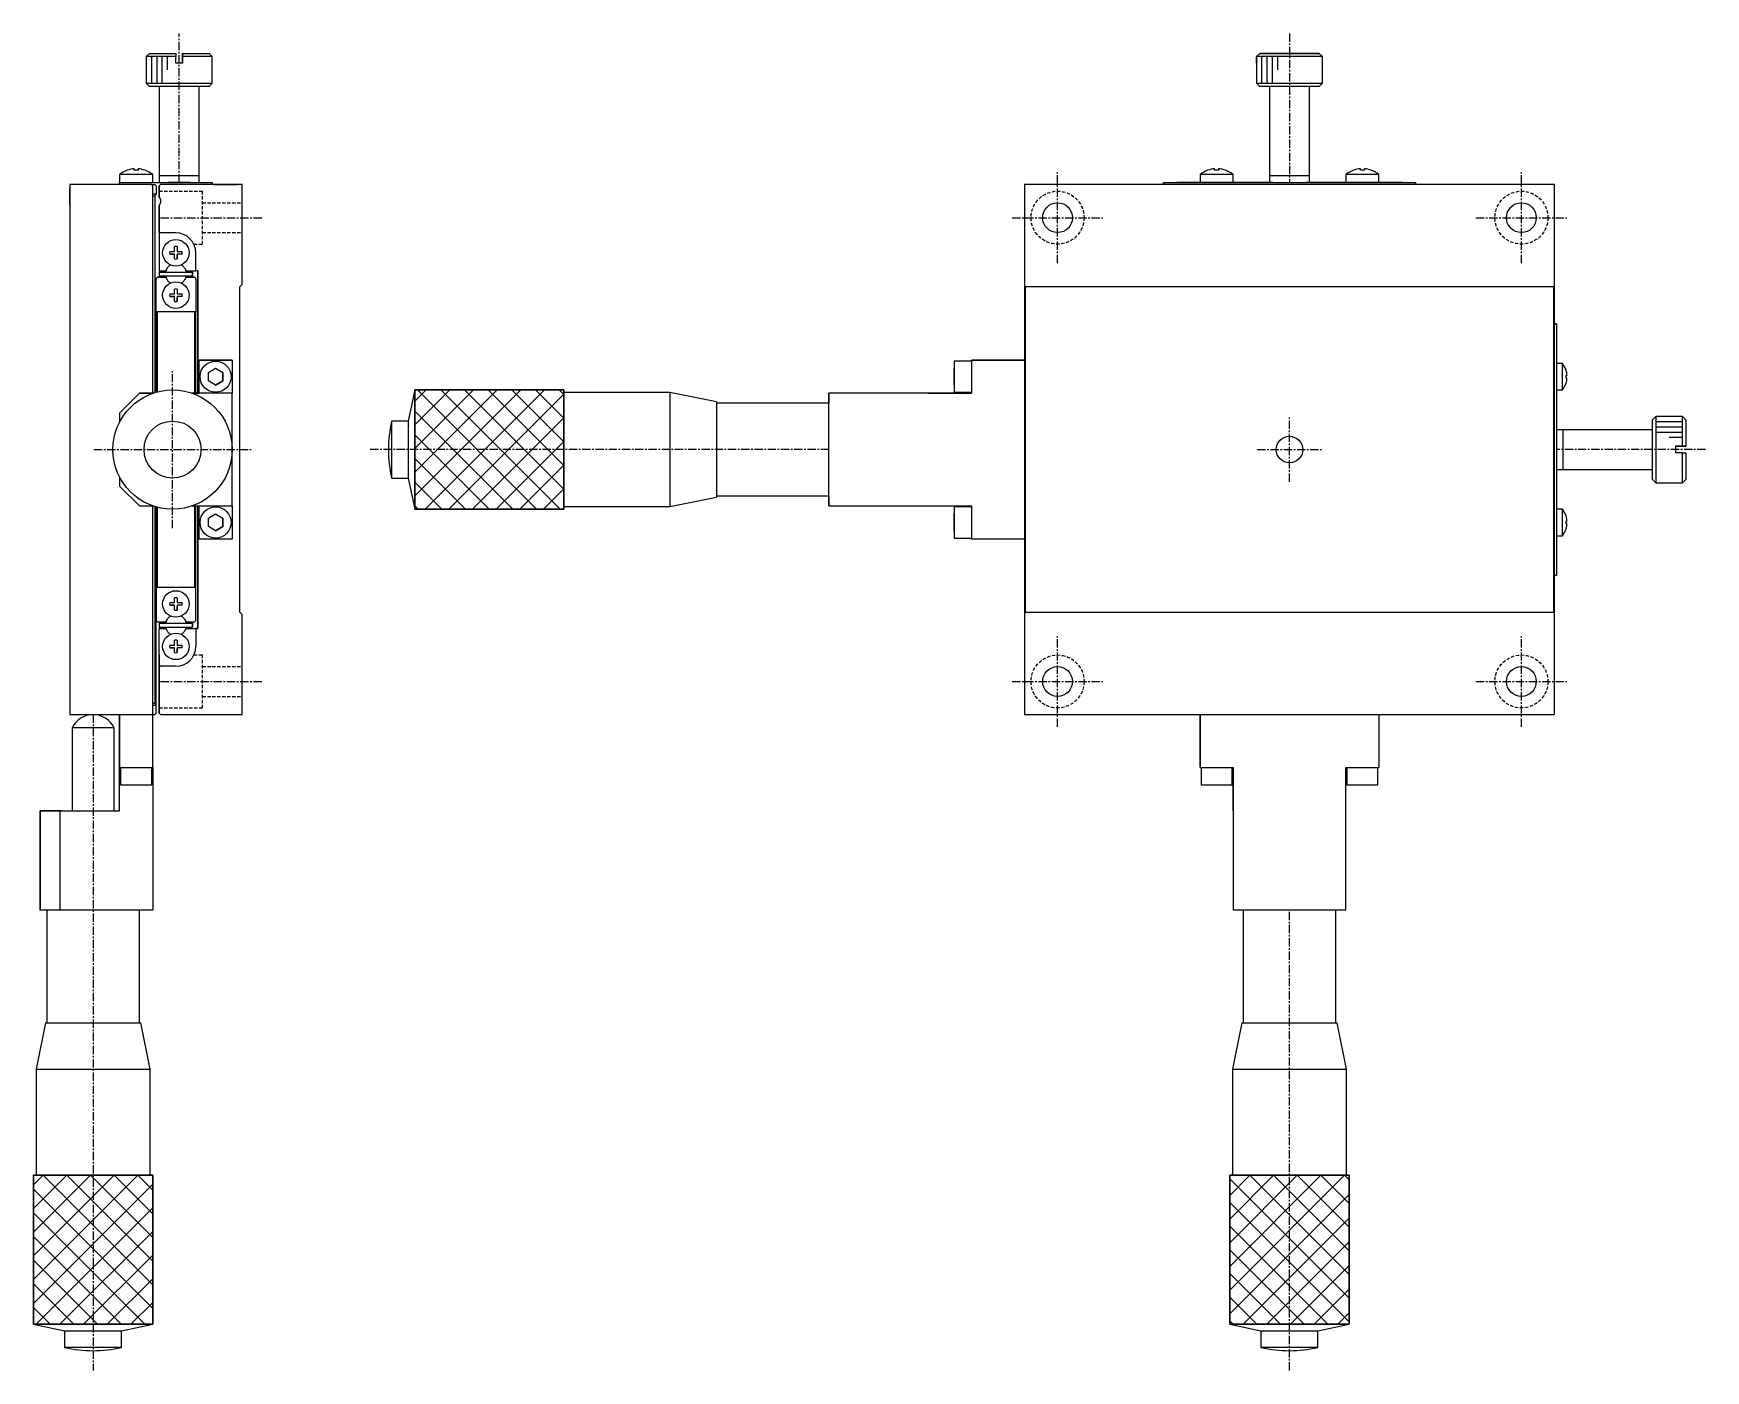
# Model space of a CAD drawing. Extents: x 377 to 904, y 5 to 355.
# Drawn here: x 651.9 to 904.3, y 92.8 to 294.6 of the extents above; entities that cross this region are included whole.
import ezdxf

# ---------------------------------------------------------------- set-up
doc = ezdxf.new("R2010")
doc.units = 0
doc.linetypes.add('CENTER', pattern=[2, 1.25, -0.25, 0.25, -0.25])
doc.linetypes.add('DASHED', pattern=[0.75, 0.5, -0.25])
doc.layers.get('0').update_dxf_attribs({"linetype": 'CONTINUOUS'})
doc.layers.add('CENTER', color=1, linetype='CENTER')

msp = doc.modelspace()

# ---------------------------------------------------------------- linework, layer by layer
at = {"color": 7, "linetype": 'CONTINUOUS'}
for p, q in [((669.4, 291.59), (668.9, 291.09)), ((668.9, 291.09), (668.9, 287.09)), ((673.4, 291.09), (668.9, 291.09)), ((669.4, 291.59), (673.4, 291.59)), ((673.4, 291.59), (673.4, 291.09)), ((673.4, 290.09), (673.4, 291.09)), ((674.4, 291.59), (678.4, 291.59)), ((674.4, 291.09), (674.4, 291.59)), ((674.4, 291.59), (674.4, 291.59)), ((674.4, 291.59), (674.4, 291.09)), ((674.4, 290.09), (674.4, 291.09)), ((674.4, 291.09), (674.4, 290.09)), ((678.9, 291.09), (674.4, 291.09)), ((678.9, 291.09), (678.4, 291.59)), ((678.9, 287.09), (678.9, 291.09)), ((836.49, 291.09), (836.99, 291.59)), ((846.44, 291.09), (836.49, 291.09)), ((836.49, 291.09), (836.49, 290.09)), ((836.49, 290.09), (836.49, 291.09)), ((845.94, 291.59), (836.99, 291.59)), ((836.99, 291.59), (845.94, 291.59)), ((845.94, 291.59), (846.44, 291.09)), ((846.44, 290.09), (846.44, 291.09)), ((674.4, 290.09), (673.4, 290.09)), ((836.47, 290.09), (836.47, 287.09)), ((836.49, 290.09), (836.47, 290.09)), ((836.49, 290.09), (836.47, 290.09)), ((846.47, 290.09), (846.44, 290.09)), ((846.47, 290.09), (846.44, 290.09)), ((846.47, 287.09), (846.47, 290.09)), ((668.9, 287.09), (669.4, 286.59)), ((668.9, 287.09), (673.9, 287.09)), ((673.9, 286.59), (669.4, 286.59)), ((670.9, 286.59), (669.4, 286.59)), ((670.9, 286.59), (670.9, 273.09)), ((673.9, 286.59), (670.9, 286.59)), ((676.9, 286.59), (670.9, 286.59)), ((673.9, 287.09), (678.9, 287.09)), ((676.9, 286.59), (673.9, 286.59)), ((678.4, 286.59), (673.9, 286.59)), ((676.9, 273.09), (676.9, 286.59)), ((678.4, 286.59), (676.9, 286.59)), ((678.4, 286.59), (678.9, 287.09)), ((836.47, 287.09), (836.97, 286.59)), ((836.47, 287.09), (846.47, 287.09)), ((845.97, 286.59), (836.97, 286.59)), ((838.47, 286.59), (838.47, 273.09)), ((844.47, 273.09), (844.47, 286.59)), ((845.97, 286.59), (846.47, 287.09)), ((664.9, 273.32), (664.9, 272.09)), ((667.4, 273.32), (664.9, 273.32)), ((666.08, 273.96), (666.05, 273.96)), ((666.08, 273.96), (666.05, 273.96)), ((667.1, 273.96), (667.1, 274.17)), ((667.7, 273.96), (667.1, 273.96)), ((669.9, 273.32), (667.4, 273.32)), ((667.7, 274.17), (667.7, 273.96)), ((668.75, 273.96), (668.72, 273.96)), ((668.75, 273.96), (668.72, 273.96)), ((669.9, 272.09), (669.9, 273.32)), ((670.9, 273.09), (670.9, 272.09)), ((676.9, 273.09), (670.9, 273.09)), ((676.9, 273.09), (670.9, 273.09)), ((676.9, 272.09), (676.9, 273.09)), ((827.97, 273.32), (827.97, 272.09)), ((832.97, 273.32), (827.97, 273.32)), ((829.15, 273.96), (829.12, 273.96)), ((829.15, 273.96), (829.12, 273.96)), ((830.17, 273.96), (830.17, 274.17)), ((830.77, 273.96), (830.17, 273.96)), ((830.77, 274.17), (830.77, 273.96)), ((831.82, 273.96), (831.78, 273.96)), ((831.82, 273.96), (831.78, 273.96)), ((832.97, 272.09), (832.97, 273.32)), ((838.47, 273.09), (838.47, 272.09)), ((841.47, 273.09), (838.47, 273.09)), ((841.47, 273.09), (838.47, 273.09)), ((844.47, 273.09), (841.47, 273.09)), ((844.47, 273.09), (841.47, 273.09)), ((844.47, 272.09), (844.47, 273.09)), ((849.97, 273.32), (849.97, 272.09)), ((854.97, 273.32), (849.97, 273.32)), ((851.15, 273.96), (851.12, 273.96)), ((851.15, 273.96), (851.12, 273.96)), ((852.17, 273.96), (852.17, 274.17)), ((852.77, 273.96), (852.17, 273.96)), ((852.77, 274.17), (852.77, 273.96)), ((853.82, 273.96), (853.78, 273.96)), ((853.82, 273.96), (853.78, 273.96)), ((854.97, 272.09), (854.97, 273.32)), ((669.7, 271.79), (657.4, 271.79)), ((657.4, 271.79), (657.4, 191.79)), ((657.4, 268.79), (657.4, 271.19)), ((664.9, 272.09), (664.9, 271.79)), ((664.9, 272.09), (666.9, 272.09)), ((664.9, 271.79), (664.9, 272.09)), ((666.9, 272.09), (676.9, 272.09)), ((669.65, 271.79), (669.7, 271.79)), ((669.65, 271.79), (669.7, 271.79)), ((669.9, 271.59), (669.7, 271.79)), ((669.7, 271.79), (670.2, 271.79)), ((669.9, 272.09), (670.9, 272.09)), ((669.9, 271.49), (669.9, 271.59)), ((669.9, 240.29), (669.9, 271.49)), ((669.9, 270.39), (670.4, 270.39)), ((669.9, 270.39), (670.4, 270.39)), ((669.9, 270.09), (670.2, 270.09)), ((670.4, 271.59), (670.2, 271.79)), ((670.4, 270.29), (670.2, 270.09)), ((670.2, 270.09), (670.2, 240.38)), ((670.4, 271.59), (670.4, 270.39)), ((670.4, 270.29), (670.4, 270.39)), ((670.9, 271.59), (671.1, 271.79)), ((671.1, 271.79), (670.9, 271.59)), ((670.9, 271.49), (670.9, 271.59)), ((670.9, 271.59), (670.9, 271.49)), ((670.9, 269.96), (670.9, 271.49)), ((670.9, 271.49), (670.9, 269.96)), ((670.9, 270.79), (670.9, 269.96)), ((670.9, 270.79), (670.9, 269.96)), ((670.9, 270.79), (670.9, 269.96)), ((670.9, 270.79), (670.9, 269.96)), ((683.4, 271.79), (671.1, 271.79)), ((675.55, 272.09), (672.25, 272.09)), ((676.9, 272.09), (678.9, 272.09)), ((676.9, 272.09), (678.9, 272.09)), ((678.9, 272.09), (678.9, 271.79)), ((679.2, 271.79), (682.8, 271.79)), ((683.4, 256.69), (683.4, 271.79)), ((881.47, 271.79), (801.47, 271.79)), ((801.47, 271.79), (801.47, 191.79)), ((822.47, 272.09), (822.47, 271.79)), ((822.47, 272.09), (824.47, 272.09)), ((822.47, 272.09), (824.47, 272.09)), ((822.47, 271.79), (822.47, 272.09)), ((824.47, 272.09), (858.47, 272.09)), ((827.97, 272.09), (824.47, 272.09)), ((827.62, 272.09), (825.97, 272.09)), ((827.62, 272.09), (825.97, 272.09)), ((827.62, 272.09), (838.47, 272.09)), ((838.96, 272.09), (827.62, 272.09)), ((838.47, 272.09), (832.97, 272.09)), ((855.32, 272.09), (843.97, 272.09)), ((849.97, 272.09), (844.47, 272.09)), ((844.47, 272.09), (855.32, 272.09)), ((858.47, 272.09), (854.97, 272.09)), ((856.97, 272.09), (855.32, 272.09)), ((856.97, 272.09), (855.32, 272.09)), ((858.47, 272.09), (860.47, 272.09)), ((858.47, 272.09), (860.47, 272.09)), ((860.47, 272.09), (860.47, 271.79)), ((881.47, 191.79), (881.47, 271.79)), ((671.1, 269.61), (670.9, 269.96)), ((670.9, 268.63), (671.1, 268.98)), ((670.9, 268.63), (670.9, 264.49)), ((670.9, 268.63), (670.9, 264.49)), ((670.9, 268.63), (670.9, 264.49)), ((670.9, 268.63), (670.9, 264.49)), ((670.9, 264.49), (670.9, 268.63)), ((670.9, 268.63), (670.9, 264.49)), ((670.9, 264.49), (670.9, 262.79)), ((670.9, 264.49), (670.9, 262.79)), ((670.9, 264.49), (670.9, 258.79)), ((670.9, 264.49), (670.9, 262.79)), ((670.9, 264.49), (670.9, 262.79)), ((670.9, 264.49), (670.9, 258.79)), ((671.1, 264.49), (670.9, 264.49)), ((673.4, 264.49), (671.1, 264.49)), ((672.47, 261.69), (673.2, 261.69)), ((672.47, 261.29), (673.01, 261.29)), ((673.2, 261.29), (672.47, 261.29)), ((673.2, 261.69), (673.2, 262.42)), ((673.2, 260.57), (673.2, 261.29)), ((673.6, 262.42), (673.6, 261.88)), ((673.6, 262.42), (673.6, 261.69)), ((673.6, 261.69), (674.33, 261.69)), ((673.6, 261.29), (673.6, 260.57)), ((674.33, 261.29), (673.6, 261.29)), ((673.6, 260.57), (673.6, 261.11)), ((674.33, 261.29), (673.79, 261.29)), ((676.4, 258.79), (676.4, 261.49)), ((676.4, 258.79), (676.4, 261.49)), ((670.6, 257.79), (670.4, 257.59)), ((670.4, 257.59), (670.6, 257.79)), ((670.4, 257.59), (670.4, 257.49)), ((670.4, 252.59), (670.4, 257.49)), ((670.6, 257.79), (671.86, 257.79)), ((671.86, 257.79), (670.6, 257.79)), ((670.9, 258.79), (671.86, 258.79)), ((670.9, 258.59), (675.9, 258.59)), ((670.9, 258.59), (671.84, 258.59)), ((670.9, 258.59), (670.9, 257.99)), ((670.9, 257.99), (675.9, 257.99)), ((671.75, 258.59), (671.84, 258.59)), ((671.75, 258.59), (671.84, 258.59)), ((671.75, 258.59), (671.84, 258.59)), ((671.75, 258.59), (671.84, 258.59)), ((671.75, 258.59), (671.84, 258.59)), ((671.75, 258.59), (671.84, 258.59)), ((671.75, 258.59), (671.84, 258.59)), ((671.75, 258.59), (671.84, 258.59)), ((671.75, 258.59), (671.84, 258.59)), ((671.75, 258.59), (671.84, 258.59)), ((671.75, 258.59), (671.84, 258.59)), ((671.75, 258.59), (671.84, 258.59)), ((671.75, 258.59), (671.84, 258.59)), ((671.75, 258.59), (671.84, 258.59)), ((671.75, 258.59), (671.84, 258.59)), ((671.75, 258.59), (671.84, 258.59)), ((671.75, 258.59), (671.84, 258.59)), ((671.75, 258.59), (671.84, 258.59)), ((671.75, 258.59), (671.84, 258.59)), ((671.75, 258.59), (671.84, 258.59)), ((671.75, 258.59), (671.84, 258.59)), ((671.75, 258.59), (671.84, 258.59)), ((671.75, 258.59), (671.84, 258.59)), ((671.75, 258.59), (673.4, 258.59)), ((671.86, 258.79), (672.03, 259.09)), ((672.03, 257.5), (671.86, 257.79)), ((673.4, 258.59), (675.05, 258.59)), ((674.78, 259.09), (674.95, 258.79)), ((674.78, 259.09), (674.95, 258.79)), ((674.78, 257.5), (674.95, 257.79)), ((674.95, 257.79), (674.78, 257.5)), ((674.95, 258.79), (676.4, 258.79)), ((674.95, 257.79), (676.2, 257.79)), ((676.2, 257.79), (674.95, 257.79)), ((674.96, 258.59), (675.05, 258.59)), ((674.96, 258.59), (675.05, 258.59)), ((674.96, 258.59), (675.05, 258.59)), ((674.96, 258.59), (675.05, 258.59)), ((674.96, 258.59), (675.05, 258.59)), ((674.96, 258.59), (675.05, 258.59)), ((674.96, 258.59), (675.05, 258.59)), ((674.96, 258.59), (675.05, 258.59)), ((674.96, 258.59), (675.05, 258.59)), ((674.96, 258.59), (675.05, 258.59)), ((674.96, 258.59), (675.05, 258.59)), ((674.96, 258.59), (675.05, 258.59)), ((674.96, 258.59), (675.05, 258.59)), ((674.96, 258.59), (675.05, 258.59)), ((674.96, 258.59), (675.05, 258.59)), ((674.96, 258.59), (675.05, 258.59)), ((674.96, 258.59), (675.9, 258.59)), ((674.96, 258.59), (675.05, 258.59)), ((674.96, 258.59), (675.05, 258.59)), ((674.96, 258.59), (675.05, 258.59)), ((674.96, 258.59), (675.05, 258.59)), ((674.96, 258.59), (675.05, 258.59)), ((674.96, 258.59), (675.05, 258.59)), ((674.96, 258.59), (675.05, 258.59)), ((674.96, 258.59), (675.05, 258.59)), ((674.96, 258.59), (675.05, 258.59)), ((674.96, 258.59), (675.05, 258.59)), ((674.96, 258.59), (675.05, 258.59)), ((674.96, 258.59), (675.05, 258.59)), ((674.96, 258.59), (675.05, 258.59)), ((674.96, 258.59), (675.05, 258.59)), ((674.96, 258.59), (675.05, 258.59)), ((675.9, 257.99), (675.9, 258.59)), ((675.9, 258.59), (675.9, 257.99)), ((676.4, 257.59), (676.2, 257.79)), ((676.7, 258.79), (676.4, 258.79)), ((676.4, 257.49), (676.4, 257.59)), ((676.4, 257.49), (676.4, 252.59)), ((676.7, 258.79), (676.7, 240.29)), ((676.7, 240.29), (676.7, 258.79)), ((672.47, 255.29), (673.2, 255.29)), ((672.47, 254.89), (673.01, 254.89)), ((673.2, 254.89), (672.47, 254.89)), ((673.2, 255.29), (673.2, 256.02)), ((673.2, 254.17), (673.2, 254.89)), ((673.6, 256.02), (673.6, 255.48)), ((673.6, 256.02), (673.6, 255.29)), ((673.6, 255.29), (674.33, 255.29)), ((673.6, 254.89), (673.6, 254.17)), ((674.33, 254.89), (673.6, 254.89)), ((674.33, 254.89), (673.79, 254.89)), ((683.05, 256.34), (683.4, 256.69)), ((683.05, 207.24), (683.05, 256.34)), ((881.32, 256.34), (801.62, 256.34)), ((801.62, 207.24), (801.62, 256.34)), ((881.32, 256.34), (881.32, 207.24)), ((676.4, 252.59), (670.4, 252.59)), ((670.4, 252.59), (670.6, 252.59)), ((670.4, 252.59), (670.4, 240.44)), ((676.2, 252.59), (670.6, 252.59)), ((670.6, 240.5), (670.6, 252.59)), ((673.6, 254.17), (673.6, 254.71)), ((676.2, 252.59), (676.2, 240.29)), ((676.2, 252.59), (676.4, 252.59)), ((676.4, 240.29), (676.4, 252.59)), ((676.7, 250.79), (676.7, 244.79)), ((676.7, 250.79), (676.7, 244.79)), ((676.7, 250.79), (676.7, 244.79)), ((676.7, 250.79), (676.7, 244.79)), ((881.77, 250.79), (881.47, 250.79)), ((881.47, 250.79), (881.77, 250.79)), ((881.77, 250.79), (881.77, 248.79)), ((881.77, 248.79), (881.77, 214.79)), ((676.9, 245.29), (681.9, 245.29)), ((681.9, 245.29), (676.9, 245.29)), ((676.9, 240.29), (676.9, 245.29)), ((676.9, 240.29), (676.9, 245.29)), ((681.9, 245.29), (681.9, 240.29)), ((793.47, 245.14), (790.87, 245.14)), ((790.87, 245.14), (790.87, 240.44)), ((790.87, 245.14), (790.87, 242.79)), ((801.47, 245.29), (793.47, 245.29)), ((793.47, 245.14), (793.47, 245.29)), ((793.47, 245.29), (801.47, 245.29)), ((793.47, 245.29), (793.47, 240.29)), ((882.66, 244.79), (881.77, 244.79)), ((882.66, 240.79), (882.66, 244.79)), ((678.3, 243.43), (679.4, 244.07)), ((678.3, 242.16), (678.3, 243.43)), ((679.4, 244.07), (680.5, 243.43)), ((680.5, 242.16), (680.5, 243.43)), ((680.5, 243.43), (680.5, 242.16)), ((790.87, 243.43), (790.87, 244.07)), ((790.87, 244.07), (790.87, 243.43)), ((790.87, 242.16), (790.87, 243.43)), ((790.87, 243.43), (790.87, 242.16)), ((790.87, 242.79), (790.87, 240.44)), ((883.22, 243.72), (883.22, 243.74)), ((883.22, 243.72), (883.22, 243.74)), ((883.22, 242.59), (883.22, 242.99)), ((883.22, 242.99), (883.35, 242.99)), ((883.35, 242.59), (883.22, 242.59)), ((667.9, 240.29), (664.9, 237.29)), ((664.9, 237.29), (667.9, 240.29)), ((667.9, 240.29), (669.94, 240.29)), ((669.94, 240.29), (667.9, 240.29)), ((675.86, 240.29), (676.9, 240.29)), ((681.9, 240.29), (675.86, 240.29)), ((681.9, 240.29), (676.9, 240.29)), ((679.4, 241.52), (678.3, 242.16)), ((679.4, 241.52), (680.5, 242.16)), ((680.5, 242.16), (679.4, 241.52)), ((681.9, 231.79), (681.9, 240.29)), ((709.47, 240.79), (708.47, 236.09)), ((709.47, 240.79), (731.97, 240.79)), ((709.47, 222.79), (709.47, 240.79)), ((731.97, 240.79), (731.97, 222.79)), ((747.97, 240.39), (731.97, 240.39)), ((754.97, 238.99), (747.97, 240.39)), ((747.97, 240.39), (747.97, 231.79)), ((786.97, 240.29), (771.97, 240.29)), ((771.97, 240.29), (771.97, 238.79)), ((771.97, 223.29), (771.97, 240.29)), ((793.47, 240.29), (771.97, 240.29)), ((786.97, 240.29), (793.47, 240.29)), ((790.87, 241.52), (790.87, 242.16)), ((790.87, 242.16), (790.87, 241.52)), ((790.87, 240.44), (793.47, 240.44)), ((793.47, 240.29), (793.47, 240.44)), ((881.77, 240.79), (882.66, 240.79)), ((883.22, 241.84), (883.22, 241.87)), ((883.22, 241.84), (883.22, 241.87)), ((664.9, 237.29), (664.9, 235.92)), ((664.9, 237.29), (664.9, 235.92)), ((754.97, 238.99), (754.97, 231.79)), ((771.97, 238.79), (754.97, 238.79)), ((708.47, 236.09), (705.97, 236.09)), ((705.97, 231.79), (705.97, 236.09)), ((708.47, 236.09), (708.47, 227.49)), ((882.77, 234.79), (881.77, 234.79)), ((896.27, 234.79), (882.77, 234.79)), ((882.77, 228.79), (882.77, 234.79)), ((882.77, 228.79), (882.77, 234.79)), ((896.77, 236.79), (896.27, 236.29)), ((896.27, 231.79), (896.27, 236.29)), ((896.27, 234.79), (896.27, 236.29)), ((896.27, 231.79), (896.27, 234.79)), ((896.27, 228.79), (896.27, 234.79)), ((900.77, 236.79), (896.77, 236.79)), ((896.77, 236.79), (896.77, 231.79)), ((901.27, 236.29), (900.77, 236.79)), ((900.77, 232.29), (900.77, 236.79)), ((901.27, 236.29), (901.27, 232.29)), ((899.77, 231.29), (899.77, 232.29)), ((899.77, 232.29), (900.77, 232.29)), ((900.77, 232.29), (899.77, 232.29)), ((900.77, 232.29), (901.27, 232.29)), ((901.27, 232.29), (900.77, 232.29)), ((681.9, 223.29), (681.9, 231.79)), ((705.97, 227.49), (705.97, 231.79)), ((747.97, 231.79), (747.97, 223.19)), ((754.97, 231.79), (754.97, 224.59)), ((896.27, 228.79), (896.27, 231.79)), ((896.27, 227.29), (896.27, 231.79)), ((896.77, 231.79), (896.77, 226.79)), ((900.77, 231.29), (899.77, 231.29)), ((900.77, 231.29), (901.27, 231.29)), ((900.77, 226.79), (900.77, 231.29)), ((901.27, 231.29), (901.27, 227.29)), ((664.9, 227.67), (664.9, 226.29)), ((664.9, 227.67), (664.9, 226.29)), ((705.97, 227.49), (708.47, 227.49)), ((708.47, 227.49), (709.47, 222.79)), ((881.77, 228.79), (882.77, 228.79)), ((882.77, 228.79), (896.27, 228.79)), ((896.27, 227.29), (896.27, 228.79)), ((896.27, 227.29), (896.77, 226.79)), ((900.77, 226.79), (901.27, 227.29)), ((667.9, 223.29), (664.9, 226.29)), ((664.9, 226.29), (667.9, 223.29)), ((754.97, 224.79), (771.97, 224.79)), ((771.97, 224.79), (771.97, 223.29)), ((896.77, 226.79), (900.77, 226.79)), ((667.9, 223.29), (669.94, 223.29)), ((669.9, 191.79), (669.9, 223.29)), ((670.2, 223.21), (670.2, 193.49)), ((670.4, 223.15), (670.4, 210.99)), ((670.6, 210.99), (670.6, 223.09)), ((675.86, 223.29), (681.9, 223.29)), ((676.2, 223.29), (676.2, 210.99)), ((676.4, 210.99), (676.4, 223.29)), ((676.7, 223.29), (676.7, 204.79)), ((676.7, 204.79), (676.7, 223.29)), ((676.9, 218.29), (676.9, 223.29)), ((676.9, 218.29), (676.9, 223.29)), ((681.9, 223.29), (681.9, 218.29)), ((731.97, 222.79), (709.47, 222.79)), ((731.97, 223.19), (747.97, 223.19)), ((747.97, 223.19), (754.97, 224.59)), ((771.97, 223.29), (793.47, 223.29)), ((793.47, 223.14), (790.87, 223.14)), ((790.87, 223.14), (790.87, 220.79)), ((790.87, 223.14), (790.87, 218.44)), ((793.47, 223.14), (793.47, 223.29)), ((793.47, 223.29), (793.47, 218.29)), ((882.66, 222.79), (881.77, 222.79)), ((882.66, 218.79), (882.66, 222.79)), ((678.3, 221.43), (679.4, 222.07)), ((678.3, 220.16), (678.3, 221.43)), ((679.4, 219.52), (678.3, 220.16)), ((679.4, 222.07), (680.5, 221.43)), ((679.4, 219.52), (680.5, 220.16)), ((680.5, 220.16), (679.4, 219.52)), ((680.5, 220.16), (680.5, 221.43)), ((680.5, 221.43), (680.5, 220.16)), ((790.87, 221.43), (790.87, 222.07)), ((790.87, 222.07), (790.87, 221.43)), ((790.87, 220.16), (790.87, 221.43)), ((790.87, 221.43), (790.87, 220.16)), ((790.87, 220.79), (790.87, 218.44)), ((790.87, 219.52), (790.87, 220.16)), ((790.87, 220.16), (790.87, 219.52)), ((883.22, 221.72), (883.22, 221.74)), ((883.22, 221.72), (883.22, 221.74)), ((883.22, 220.59), (883.22, 220.99)), ((883.22, 220.99), (883.35, 220.99)), ((883.35, 220.59), (883.22, 220.59)), ((883.22, 219.84), (883.22, 219.87)), ((883.22, 219.84), (883.22, 219.87)), ((676.7, 218.79), (676.7, 212.79)), ((676.7, 218.79), (676.7, 212.79)), ((676.7, 218.79), (676.7, 212.79)), ((676.7, 218.79), (676.7, 212.79)), ((681.9, 218.29), (676.9, 218.29)), ((790.87, 218.44), (793.47, 218.44)), ((793.47, 218.29), (793.47, 218.44)), ((801.47, 218.29), (793.47, 218.29)), ((881.77, 218.79), (882.66, 218.79)), ((881.77, 214.79), (881.77, 212.79)), ((881.77, 212.79), (881.47, 212.79)), ((670.4, 210.99), (670.4, 206.09)), ((670.6, 210.99), (670.4, 210.99)), ((670.4, 193.29), (670.4, 210.99)), ((676.2, 210.99), (670.6, 210.99)), ((676.4, 210.99), (676.2, 210.99)), ((676.4, 206.09), (676.4, 210.99)), ((672.47, 208.69), (673.2, 208.69)), ((672.47, 208.29), (673.01, 208.29)), ((673.2, 208.29), (672.47, 208.29)), ((673.2, 208.69), (673.2, 209.42)), ((673.2, 207.57), (673.2, 208.29)), ((673.6, 209.42), (673.6, 208.88)), ((673.6, 209.42), (673.6, 208.69)), ((673.6, 208.69), (674.33, 208.69)), ((673.6, 208.29), (673.6, 207.57)), ((674.33, 208.29), (673.6, 208.29)), ((673.6, 207.57), (673.6, 208.11)), ((674.33, 208.29), (673.79, 208.29)), ((683.4, 206.89), (683.05, 207.24)), ((801.62, 207.24), (881.32, 207.24)), ((670.4, 206.09), (670.4, 205.99)), ((670.6, 205.79), (670.4, 205.99)), ((670.6, 205.79), (670.4, 205.99)), ((670.6, 205.79), (671.86, 205.79)), ((670.9, 205.59), (670.9, 204.99)), ((670.9, 205.59), (675.9, 205.59)), ((670.9, 205.59), (671.84, 205.59)), ((670.9, 204.99), (675.9, 204.99)), ((670.9, 204.79), (671.86, 204.79)), ((670.9, 204.79), (671.86, 204.79)), ((670.9, 199.09), (670.9, 204.79)), ((670.9, 199.09), (670.9, 204.79)), ((671.75, 205.59), (671.84, 205.59)), ((671.75, 205.59), (671.84, 205.59)), ((671.75, 205.59), (671.84, 205.59)), ((671.75, 205.59), (671.84, 205.59)), ((671.75, 205.59), (671.84, 205.59)), ((671.75, 205.59), (671.84, 205.59)), ((671.75, 205.59), (671.84, 205.59)), ((671.75, 205.59), (671.84, 205.59)), ((671.75, 205.59), (671.84, 205.59)), ((671.75, 205.59), (671.84, 205.59)), ((671.75, 205.59), (671.84, 205.59)), ((671.75, 205.59), (673.4, 205.59)), ((671.86, 205.79), (672.03, 206.09)), ((671.86, 204.79), (672.03, 204.5)), ((673.4, 205.59), (675.05, 205.59)), ((674.95, 205.79), (674.78, 206.09)), ((674.78, 206.09), (674.95, 205.79)), ((674.78, 204.5), (674.95, 204.79)), ((674.78, 204.5), (674.95, 204.79)), ((674.95, 205.79), (676.2, 205.79)), ((674.95, 204.79), (676.4, 204.79)), ((674.95, 204.79), (676.4, 204.79)), ((674.96, 205.59), (675.05, 205.59)), ((674.96, 205.59), (675.05, 205.59)), ((674.96, 205.59), (675.05, 205.59)), ((674.96, 205.59), (675.05, 205.59)), ((674.96, 205.59), (675.05, 205.59)), ((674.96, 205.59), (675.05, 205.59)), ((674.96, 205.59), (675.05, 205.59)), ((674.96, 205.59), (675.05, 205.59)), ((674.96, 205.59), (675.05, 205.59)), ((674.96, 205.59), (675.05, 205.59)), ((674.96, 205.59), (675.05, 205.59)), ((674.96, 205.59), (675.05, 205.59)), ((674.96, 205.59), (675.05, 205.59)), ((674.96, 205.59), (675.05, 205.59)), ((674.96, 205.59), (675.05, 205.59)), ((674.96, 205.59), (675.05, 205.59)), ((674.96, 205.59), (675.9, 205.59)), ((674.96, 205.59), (675.05, 205.59)), ((674.96, 205.59), (675.05, 205.59)), ((674.96, 205.59), (675.05, 205.59)), ((674.96, 205.59), (675.05, 205.59)), ((674.96, 205.59), (675.05, 205.59)), ((674.96, 205.59), (675.05, 205.59)), ((674.96, 205.59), (675.05, 205.59)), ((674.96, 205.59), (675.05, 205.59)), ((674.96, 205.59), (675.05, 205.59)), ((674.96, 205.59), (675.05, 205.59)), ((674.96, 205.59), (675.05, 205.59)), ((674.96, 205.59), (675.05, 205.59)), ((674.96, 205.59), (675.05, 205.59)), ((674.96, 205.59), (675.05, 205.59)), ((674.96, 205.59), (675.05, 205.59)), ((675.9, 204.99), (675.9, 205.59)), ((675.9, 205.59), (675.9, 204.99)), ((676.4, 205.99), (676.2, 205.79)), ((676.4, 205.99), (676.4, 206.09)), ((676.4, 204.79), (676.4, 202.09)), ((676.7, 204.79), (676.4, 204.79)), ((676.4, 204.79), (676.7, 204.79)), ((676.4, 204.79), (676.4, 202.09)), ((683.4, 191.79), (683.4, 206.89)), ((672.47, 202.29), (673.2, 202.29)), ((672.47, 201.89), (673.01, 201.89)), ((673.2, 201.89), (672.47, 201.89)), ((673.2, 202.29), (673.2, 203.02)), ((673.2, 201.17), (673.2, 201.89)), ((673.6, 203.02), (673.6, 202.48)), ((673.6, 203.02), (673.6, 202.29)), ((673.6, 202.29), (674.33, 202.29)), ((673.6, 201.89), (673.6, 201.17)), ((674.33, 201.89), (673.6, 201.89)), ((674.33, 201.89), (673.79, 201.89)), ((670.9, 200.79), (670.9, 192.79)), ((670.9, 200.79), (670.9, 192.79)), ((670.9, 200.79), (670.9, 192.79)), ((670.9, 200.79), (670.9, 192.79)), ((673.6, 201.17), (673.6, 201.71)), ((670.9, 192.09), (670.9, 199.09)), ((673.4, 199.09), (670.9, 199.09)), ((670.9, 199.09), (671.1, 199.09)), ((670.9, 199.09), (670.9, 192.09)), ((673.4, 199.09), (671.1, 199.09)), ((670.2, 193.49), (669.9, 193.49)), ((670.4, 193.19), (669.9, 193.19)), ((670.2, 193.49), (670.4, 193.29)), ((670.2, 191.79), (670.4, 191.99)), ((670.4, 193.19), (670.4, 193.29)), ((670.4, 191.99), (670.4, 193.19)), ((670.9, 191.99), (670.9, 192.09)), ((670.9, 192.09), (670.9, 191.99)), ((671.1, 191.79), (670.9, 191.99)), ((670.9, 191.99), (671.1, 191.79)), ((657.4, 191.79), (670.2, 191.79)), ((657.73, 189.79), (657.73, 177.29)), ((664.08, 189.79), (657.73, 189.79)), ((664.08, 177.29), (664.08, 189.79)), ((664.9, 183.79), (664.9, 191.79)), ((664.9, 191.79), (664.9, 183.79)), ((669.7, 191.79), (670.2, 191.79)), ((669.9, 183.79), (669.9, 191.79)), ((671.1, 191.79), (683.4, 191.79)), ((801.47, 191.79), (881.47, 191.79)), ((827.97, 191.79), (827.97, 183.79)), ((827.97, 183.79), (827.97, 191.79)), ((854.97, 191.79), (854.97, 183.79)), ((664.9, 177.29), (664.9, 183.79)), ((664.9, 177.29), (664.9, 183.79)), ((664.9, 183.79), (669.9, 183.79)), ((665.05, 183.79), (665.05, 181.19)), ((669.75, 181.19), (669.75, 183.79)), ((669.9, 183.79), (669.9, 162.29)), ((827.97, 183.79), (832.97, 183.79)), ((828.12, 183.79), (828.12, 181.19)), ((832.82, 181.19), (832.82, 183.79)), ((832.97, 177.29), (832.97, 183.79)), ((832.97, 183.79), (832.97, 162.29)), ((849.97, 162.29), (849.97, 183.79)), ((849.97, 183.79), (854.97, 183.79)), ((850.12, 183.79), (850.12, 181.19)), ((854.82, 181.19), (854.82, 183.79)), ((665.05, 181.19), (667.4, 181.19)), ((667.4, 181.19), (669.75, 181.19)), ((828.12, 181.19), (832.82, 181.19)), ((850.12, 181.19), (854.82, 181.19)), ((652.9, 177.29), (652.9, 162.29)), ((652.9, 162.29), (652.9, 177.29)), ((655.9, 177.29), (652.9, 177.29)), ((652.9, 177.29), (655.9, 177.29)), ((654.4, 177.29), (664.9, 177.29)), ((654.4, 177.29), (656.16, 177.29)), ((656.15, 177.29), (655.9, 177.29)), ((655.9, 177.29), (664.9, 177.29)), ((655.9, 177.29), (655.9, 162.29)), ((832.97, 177.29), (832.97, 162.29)), ((655.9, 162.29), (652.9, 162.29)), ((653.9, 162.29), (653.9, 145.29)), ((669.9, 162.29), (655.9, 162.29)), ((667.9, 145.29), (667.9, 162.29)), ((849.97, 162.29), (832.97, 162.29)), ((834.47, 162.29), (834.47, 145.29)), ((848.47, 145.29), (848.47, 162.29)), ((653.7, 145.29), (652.3, 138.29)), ((653.7, 145.29), (653.9, 145.29)), ((653.7, 145.29), (668.1, 145.29)), ((653.9, 145.29), (667.9, 145.29)), ((667.9, 145.29), (668.1, 145.29)), ((669.5, 138.29), (668.1, 145.29)), ((834.27, 145.29), (832.87, 138.29)), ((834.27, 145.29), (834.47, 145.29)), ((834.27, 145.29), (841.42, 145.29)), ((834.47, 145.29), (841.42, 145.29)), ((841.42, 145.29), (848.47, 145.29)), ((841.42, 145.29), (848.67, 145.29)), ((848.47, 145.29), (848.67, 145.29)), ((850.07, 138.29), (848.67, 145.29)), ((652.3, 138.29), (652.3, 122.29)), ((652.3, 138.29), (669.5, 138.29)), ((669.5, 122.29), (669.5, 138.29)), ((832.87, 138.29), (832.87, 122.29)), ((832.87, 138.29), (841.41, 138.29)), ((841.41, 138.29), (850.07, 138.29)), ((850.07, 122.29), (850.07, 138.29)), ((652.3, 122.29), (651.9, 122.29)), ((651.9, 122.29), (669.9, 122.29)), ((651.9, 99.79), (651.9, 122.29)), ((652.3, 122.29), (669.5, 122.29)), ((669.9, 122.29), (669.5, 122.29)), ((669.9, 122.29), (669.9, 99.79)), ((832.87, 122.29), (832.47, 122.29)), ((850.47, 122.29), (832.47, 122.29)), ((832.47, 122.29), (850.47, 122.29)), ((832.47, 99.79), (832.47, 122.29)), ((841.41, 122.29), (850.07, 122.29)), ((850.47, 122.29), (850.07, 122.29)), ((850.47, 122.29), (850.47, 99.79)), ((651.9, 99.79), (656.6, 98.79)), ((669.9, 99.79), (651.9, 99.79)), ((656.6, 98.79), (656.6, 96.29)), ((656.6, 98.79), (665.2, 98.79)), ((665.2, 98.79), (669.9, 99.79)), ((665.2, 96.29), (665.2, 98.79)), ((832.47, 99.79), (837.17, 98.79)), ((850.47, 99.79), (832.47, 99.79)), ((837.17, 98.79), (837.17, 96.29)), ((837.17, 98.79), (845.77, 98.79)), ((845.77, 98.79), (850.47, 99.79)), ((845.77, 96.29), (845.77, 98.79)), ((665.2, 96.29), (656.6, 96.29)), ((841.44, 96.29), (837.17, 96.29)), ((845.77, 96.29), (841.44, 96.29))]:
    msp.add_line(p, q, dxfattribs=at)
at = {"color": 3, "linetype": 'CONTINUOUS'}
for p, q in [((669.7, 291.09), (669.7, 287.09)), ((670.5, 291.09), (670.5, 287.09)), ((671.3, 291.09), (671.3, 287.09)), ((672.1, 291.09), (672.1, 289.09)), ((837.27, 291.09), (837.27, 287.09)), ((838.07, 291.09), (838.07, 287.09)), ((838.87, 291.09), (838.87, 287.09)), ((839.67, 291.09), (839.67, 289.09)), ((731.97, 240.79), (709.47, 240.79)), ((709.47, 240.79), (709.47, 222.79)), ((709.47, 239.08), (711.18, 240.79)), ((709.47, 235.51), (714.75, 240.79)), ((709.47, 231.94), (718.32, 240.79)), ((709.47, 228.37), (721.89, 240.79)), ((709.47, 224.79), (725.47, 240.79)), ((709.84, 240.79), (727.84, 222.79)), ((711.04, 222.79), (729.04, 240.79)), ((713.41, 240.79), (731.41, 222.79)), ((714.61, 222.79), (731.97, 240.15)), ((716.98, 240.79), (731.97, 225.81)), ((720.55, 240.79), (731.97, 229.38)), ((724.12, 240.79), (731.97, 232.95)), ((727.69, 240.79), (731.97, 236.52)), ((731.27, 240.79), (731.97, 240.09)), ((731.97, 222.79), (731.97, 240.79)), ((709.47, 237.59), (724.27, 222.79)), ((718.18, 222.79), (731.97, 236.58)), ((900.77, 235.99), (896.77, 235.99)), ((900.77, 235.19), (896.77, 235.19)), ((709.47, 234.02), (720.69, 222.79)), ((721.75, 222.79), (731.97, 233.01)), ((900.77, 234.39), (896.77, 234.39)), ((900.77, 233.59), (898.77, 233.59)), ((709.47, 230.45), (717.12, 222.79)), ((725.32, 222.79), (731.97, 229.44)), ((709.47, 226.88), (713.55, 222.79)), ((728.89, 222.79), (731.97, 225.87)), ((709.47, 223.31), (709.98, 222.79)), ((709.47, 222.79), (731.97, 222.79)), ((651.9, 122.29), (651.9, 99.79)), ((669.9, 122.29), (651.9, 122.29)), ((651.9, 120.8), (653.37, 122.27)), ((651.9, 117.23), (656.94, 122.27)), ((651.9, 113.66), (660.51, 122.27)), ((651.9, 110.09), (664.08, 122.27)), ((651.9, 106.52), (667.65, 122.27)), ((653.34, 122.29), (653.37, 122.27)), ((653.37, 122.27), (653.39, 122.29)), ((653.37, 122.27), (669.9, 105.73)), ((656.91, 122.29), (656.94, 122.27)), ((656.94, 122.27), (656.97, 122.29)), ((656.94, 122.27), (669.9, 109.3)), ((660.48, 122.29), (660.51, 122.27)), ((660.51, 122.27), (660.54, 122.29)), ((660.51, 122.27), (669.9, 112.87)), ((664.05, 122.29), (664.08, 122.27)), ((664.08, 122.27), (664.11, 122.29)), ((664.08, 122.27), (669.9, 116.44)), ((667.62, 122.29), (667.65, 122.27)), ((667.65, 122.27), (667.68, 122.29)), ((667.65, 122.27), (669.9, 120.02)), ((669.9, 99.79), (669.9, 122.29)), ((832.47, 122.29), (832.47, 99.79)), ((832.47, 119.22), (835.51, 122.27)), ((832.47, 115.65), (839.08, 122.27)), ((832.47, 112.08), (842.65, 122.27)), ((832.47, 108.51), (846.22, 122.27)), ((832.47, 104.94), (849.79, 122.27)), ((832.47, 121.74), (850.47, 103.74)), ((832.87, 122.29), (841.41, 122.29)), ((835.48, 122.29), (835.51, 122.27)), ((835.51, 122.27), (835.54, 122.29)), ((835.51, 122.27), (850.47, 107.31)), ((839.05, 122.29), (839.08, 122.27)), ((839.08, 122.27), (839.11, 122.29)), ((839.08, 122.27), (850.47, 110.88)), ((842.62, 122.29), (842.65, 122.27)), ((842.65, 122.27), (842.68, 122.29)), ((842.65, 122.27), (850.47, 114.45)), ((846.19, 122.29), (846.22, 122.27)), ((846.22, 122.27), (846.25, 122.29)), ((846.22, 122.27), (850.47, 118.02)), ((849.77, 122.29), (849.79, 122.27)), ((849.79, 122.27), (849.82, 122.29)), ((849.79, 122.27), (850.47, 121.59)), ((850.47, 99.79), (850.47, 122.29)), ((651.9, 102.94), (669.9, 120.94)), ((651.9, 120.16), (669.9, 102.16)), ((832.47, 101.37), (850.47, 119.37)), ((651.9, 116.59), (668.69, 99.79)), ((652.32, 99.79), (669.9, 117.37)), ((832.47, 118.17), (850.47, 100.17)), ((655.89, 99.79), (669.9, 113.8)), ((832.47, 114.59), (847.27, 99.79)), ((834.47, 99.79), (850.47, 115.79)), ((651.9, 113.02), (665.12, 99.79)), ((838.04, 99.79), (850.47, 112.22)), ((651.9, 109.44), (661.55, 99.79)), ((659.47, 99.79), (669.9, 110.23)), ((832.47, 111.02), (843.69, 99.79)), ((841.61, 99.79), (850.47, 108.65)), ((663.04, 99.79), (669.9, 106.66)), ((832.47, 107.45), (840.12, 99.79)), ((651.9, 105.87), (657.98, 99.79)), ((832.47, 103.88), (836.55, 99.79)), ((845.18, 99.79), (850.47, 105.08)), ((651.9, 102.3), (654.41, 99.79)), ((666.61, 99.79), (669.9, 103.09)), ((848.75, 99.79), (850.47, 101.51)), ((651.9, 99.79), (669.9, 99.79)), ((832.47, 100.31), (832.98, 99.79)), ((832.47, 99.79), (850.47, 99.79))]:
    msp.add_line(p, q, dxfattribs=at)
at = {"color": 3, "linetype": 'DASHED'}
for p, q in [((670.9, 270.79), (677.4, 270.79)), ((677.4, 262.79), (677.4, 270.79)), ((677.4, 269.04), (683.4, 269.04)), ((676.1, 262.79), (677.4, 262.79)), ((677.4, 264.54), (683.4, 264.54)), ((676.1, 200.79), (677.4, 200.79)), ((677.4, 192.79), (677.4, 200.79)), ((677.4, 199.04), (683.4, 199.04)), ((677.4, 194.54), (683.4, 194.54)), ((670.9, 192.79), (677.4, 192.79))]:
    msp.add_line(p, q, dxfattribs=at)
for centre in [(806.47, 266.79), (876.47, 266.79), (806.47, 196.79), (876.47, 196.79)]:
    msp.add_circle(centre, 4, dxfattribs=at)
at = {"color": 7, "linetype": 'CONTINUOUS'}
for centre, radius in [((806.47, 266.79), 2.25), ((876.47, 266.79), 2.25), ((673.4, 261.49), 2), ((673.4, 255.09), 2), ((679.4, 242.79), 2.35), ((672.9, 231.79), 9), ((672.9, 231.79), 4.3), ((841.47, 231.79), 2), ((679.4, 220.79), 2.35), ((673.4, 208.49), 2), ((673.4, 202.09), 2), ((806.47, 196.79), 2.25), ((876.47, 196.79), 2.25)]:
    msp.add_circle(centre, radius, dxfattribs=at)
for centre, radius, start, end in [((667.4, 270.19), 4, 109.7246, 128.6822), ((667.4, 270.19), 3.99, 94.3134, 109.2682), ((667.4, 270.19), 3.99, 70.7318, 85.6866), ((667.4, 270.19), 4, 51.3178, 70.2754), ((830.47, 270.19), 4, 109.7246, 128.6822), ((830.47, 270.19), 3.99, 94.3134, 109.2682), ((830.47, 270.19), 3.99, 70.7318, 85.6866), ((830.47, 270.19), 4, 51.3178, 70.2754), ((852.47, 270.19), 4, 109.7246, 128.6822), ((852.47, 270.19), 3.99, 94.3134, 109.2682), ((852.47, 270.19), 3.99, 70.7318, 85.6866), ((852.47, 270.19), 4, 51.3178, 70.2754), ((670.15, 269.29), 1, 341.8051, 18.1949), ((673.4, 261.49), 3, 0, 90), ((673.4, 261.49), 0.95, 167.8468, 192.1532), ((673.4, 261.49), 0.95, 77.8468, 102.1532), ((673.4, 261.49), 0.95, 257.8468, 282.1532), ((673.4, 261.49), 0.95, 347.8468, 12.1532), ((673.4, 258.29), 1.59, 150, 169.1069), ((673.4, 258.29), 1.59, 190.8931, 210.2608), ((673.4, 258.29), 1.59, 135, 150), ((673.4, 258.29), 1.59, 210, 210.2608), ((673.4, 258.29), 1.59, 210.2608, 225), ((673.52, 258.18), 1.75, 121.8815, 135), ((673.4, 258.29), 1.59, 120.4333, 134.9998), ((673.29, 258.18), 1.75, 45, 58.1185), ((673.4, 258.29), 1.59, 45.0002, 59.5667), ((673.4, 258.29), 1.59, 30, 45), ((673.4, 258.29), 1.59, 315, 329.7392), ((673.4, 258.29), 1.59, 329.7392, 330), ((673.4, 258.29), 1.59, 10.8931, 30), ((673.4, 258.29), 1.59, 330, 349.107), ((673.4, 258.29), 1.59, 224.9998, 239.5668), ((673.52, 258.41), 1.75, 225, 238.1185), ((673.4, 255.09), 0.95, 167.8468, 192.1532), ((673.4, 255.09), 0.95, 77.8468, 102.1532), ((673.4, 258.29), 1.59, 300.4332, 315.0002), ((673.29, 258.41), 1.75, 301.8815, 315), ((673.4, 255.09), 0.95, 347.8468, 12.1532), ((673.4, 255.09), 0.95, 257.8468, 282.1532), ((880.17, 242.79), 3.2, 17.27, 38.6822), ((880.17, 242.79), 3.19, 3.5903, 16.9053), ((880.17, 242.79), 3.19, 343.0947, 356.4097), ((880.17, 242.79), 3.2, 321.3178, 342.73), ((724.21, 231.79), 18.74, 166.735, 180), ((724.21, 231.79), 18.74, 180, 193.265), ((880.17, 220.79), 3.2, 17.27, 38.6822), ((880.17, 220.79), 3.2, 321.3178, 342.73), ((880.17, 220.79), 3.19, 3.5903, 16.9053), ((880.17, 220.79), 3.19, 343.0947, 356.4097), ((673.4, 208.49), 0.95, 167.8468, 192.1532), ((673.4, 208.49), 0.95, 77.8468, 102.1532), ((673.4, 208.49), 0.95, 257.8468, 282.1532), ((673.4, 208.49), 0.95, 347.8468, 12.1532), ((673.4, 205.29), 1.59, 150, 169.107), ((673.4, 205.29), 1.59, 190.8931, 210), ((673.4, 205.29), 1.59, 135, 149.7392), ((673.4, 205.29), 1.59, 149.7392, 150), ((673.4, 205.29), 1.59, 210, 225), ((673.52, 205.18), 1.75, 121.8815, 135), ((673.4, 205.29), 1.59, 120.4333, 134.9998), ((673.29, 205.18), 1.75, 45, 58.1185), ((673.4, 205.29), 1.59, 45, 59.5667), ((673.4, 205.29), 1.59, 30.2608, 45), ((673.4, 205.29), 1.59, 315, 330), ((673.4, 205.29), 1.59, 30, 30.2608), ((673.4, 205.29), 1.59, 10.8931, 30), ((673.4, 205.29), 1.59, 330, 349.107), ((673.4, 205.29), 1.59, 225, 239.5668), ((673.52, 205.41), 1.75, 225, 238.1185), ((673.4, 202.09), 0.95, 167.8468, 192.1532), ((673.4, 202.09), 0.95, 77.8468, 102.1532), ((673.4, 202.09), 3, 270, 0), ((673.4, 205.29), 1.59, 300.4332, 315.0002), ((673.29, 205.41), 1.75, 301.8815, 315), ((673.4, 202.09), 0.95, 347.8468, 12.1532), ((673.4, 202.09), 0.95, 257.8468, 282.1532), ((660.9, 188.27), 3.52, 90, 154.4154), ((660.9, 188.27), 3.52, 25.5846, 90), ((660.9, 114.53), 18.74, 256.735, 270), ((660.9, 114.53), 18.74, 270, 283.265), ((841.47, 114.53), 18.74, 256.735, 270), ((841.47, 114.53), 18.74, 270, 283.265)]:
    msp.add_arc(centre, radius, start, end, dxfattribs=at)
for p in [(806.47, 266.79), (876.47, 266.79), (806.47, 196.79), (876.47, 196.79)]:
    msp.add_point(p, dxfattribs=at)
at = {"layer": 'CENTER', "color": 1, "linetype": 'CENTER'}
for p, q in [((673.9, 272.09), (673.9, 294.59)), ((841.47, 294.59), (841.47, 272.09)), ((806.47, 259.94), (806.47, 273.65)), ((876.47, 259.94), (876.47, 273.65)), ((671.1, 266.79), (686.4, 266.79)), ((799.61, 266.79), (813.32, 266.79)), ((869.61, 266.79), (883.32, 266.79)), ((672.9, 219.94), (672.9, 243.65)), ((841.47, 226.94), (841.47, 236.65)), ((661.04, 231.79), (684.76, 231.79)), ((771.97, 231.79), (702.47, 231.79)), ((836.61, 231.79), (846.32, 231.79)), ((904.27, 231.79), (881.77, 231.79)), ((806.47, 189.94), (806.47, 203.65)), ((876.47, 189.94), (876.47, 203.65)), ((671.1, 196.79), (686.4, 196.79)), ((799.61, 196.79), (813.32, 196.79)), ((869.61, 196.79), (883.32, 196.79)), ((660.9, 191.79), (660.9, 92.79)), ((841.47, 92.79), (841.47, 162.29))]:
    msp.add_line(p, q, dxfattribs=at)

doc.saveas('drawing.dxf')
